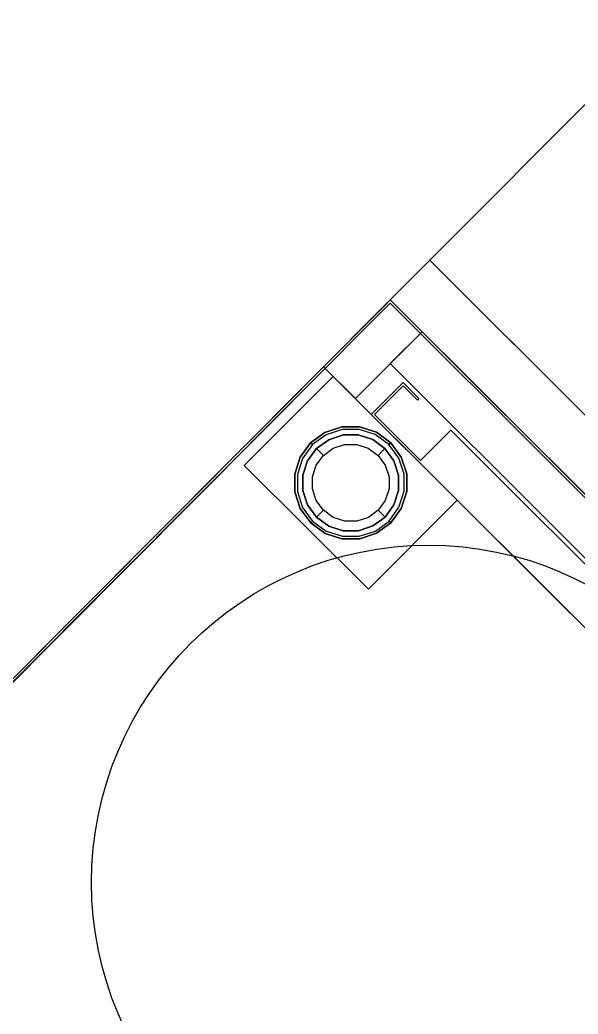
# Model space of a CAD drawing. Header units: millimetres. Extents: x 89237 to 96871, y -22823 to -19192.
# Drawn here: x 90699.21 to 90724.06, y -20989.67 to -20945.45 of the extents above; entities that cross this region are included whole.
import ezdxf

# ---------------------------------------------------------------- set-up
doc = ezdxf.new("R2010")
doc.units = ezdxf.units.MM
doc.header["$LTSCALE"] = 5
doc.linetypes.add('DASHED2', pattern=[9.525, 6.35, -3.175])
for name, color, linetype in [('200-EquipBorder-2d', 9, 'Continuous'), ('200-EquipHidden-2D', 53, 'DASHED2'), ('200-EquipInternal-2d', 252, 'Continuous'), ('200-EquipSteel-3d', 9, 'Continuous')]:
    doc.layers.add(name, color=color, linetype=linetype)
doc.layers.add('200-InsPoint-3D', color=3, linetype='Continuous', plot=False)
doc.layers.add('KALEM0.12', color=220, linetype='Continuous', lineweight=15)

# ---------------------------------------------------------------- blocks, each defined once
blk = doc.blocks.new('SquareClose_la0')
blk.add_lwpolyline([(0, 0), (1, 0), (1, 1), (0, 1)], close=True)
blk = doc.blocks.new('legfeet9070150')
at = {"layer": '200-EquipSteel-3d'}
for points in [[(-39, -28, 148), (-39, 28, 148), (39, 28, 148), (39, -28, 148)], [(-39, -28, 150), (39, -28, 150), (39, 28, 150), (-39, 28, 150)], [(-39, 28, 148), (-39, 28, 150), (39, 28, 150), (39, 28, 148)], [(-39, -28, 148), (-39, -28, 150), (-39, 28, 150), (-39, 28, 148)], [(39, -28, 148), (39, 28, 148), (39, 28, 150), (39, -28, 150)], [(-39, -28, 148), (39, -28, 148), (39, -28, 150), (-39, -28, 150)]]:
    blk.add_3dface(points, dxfattribs=at)
for points, invisible_edges in [([(-14.82, 20.4, 147.99), (-14.82, 20.4, 71.21), (-7.79, 23.98, 71.21), (-7.79, 23.98, 147.99)], 5), ([(-14.82, 20.4, 71.21), (-14.14, 19.47, 66.9), (-7.44, 22.88, 66.9), (-7.79, 23.98, 71.21)], 5), ([(-7.79, 23.98, 147.99), (-7.79, 23.98, 71.21), (0, 25.22, 71.21), (0, 25.22, 147.99)], 1), ([(-7.79, 23.98, 71.21), (-7.44, 22.88, 66.9), (0, 24.06, 66.9), (0, 25.22, 71.21)], 1), ([(0, 25.22, 147.99), (0, 25.22, 71.21), (7.79, 23.98, 71.21), (7.79, 23.98, 147.99)], 4), ([(0, 25.22, 71.21), (0, 24.06, 66.9), (7.44, 22.88, 66.9), (7.79, 23.98, 71.21)], 4), ([(7.79, 23.98, 71.21), (7.44, 22.88, 66.9), (14.14, 19.47, 66.9), (14.82, 20.4, 71.21)], 5), ([(7.79, 23.98, 147.99), (7.79, 23.98, 71.21), (14.82, 20.4, 71.21), (14.82, 20.4, 147.99)], 5), ([(-20.4, 14.82, 147.99), (-20.4, 14.82, 71.21), (-14.82, 20.4, 71.21), (-14.82, 20.4, 147.99)], 5), ([(-20.4, 14.82, 71.21), (-19.47, 14.14, 66.9), (-14.14, 19.47, 66.9), (-14.82, 20.4, 71.21)], 5), ([(-6.66, 20.5, 66.9), (-6.66, 20.5, 4.31), (-12.67, 17.44, 4.31), (-12.67, 17.44, 66.9)], 5), ([(-6.66, 20.5, 4.31), (-6.27, 19.3, 1.26), (-11.93, 16.41, 1.26), (-12.67, 17.44, 4.31)], 7), ([(-6.27, 19.3, 1.26), (-5.33, 16.4), (-10.13, 13.95), (-11.93, 16.41, 1.26)], 13), ([(0, 21.55, 66.9), (0, 21.55, 4.31), (-6.66, 20.5, 4.31), (-6.66, 20.5, 66.9)], 4), ([(0, 21.55, 4.31), (0, 20.29, 1.26), (-6.27, 19.3, 1.26), (-6.66, 20.5, 4.31)], 6), ([(0, 20.29, 1.26), (0, 17.24), (-5.33, 16.4), (-6.27, 19.3, 1.26)], 12), ([(6.66, 20.5, 66.9), (6.66, 20.5, 4.31), (0, 21.55, 4.31), (0, 21.55, 66.9)], 1), ([(6.66, 20.5, 4.31), (6.27, 19.3, 1.26), (0, 20.29, 1.26), (0, 21.55, 4.31)], 3), ([(6.27, 19.3, 1.26), (5.33, 16.4), (0, 17.24), (0, 20.29, 1.26)], 9), ([(11.93, 16.41, 1.26), (10.13, 13.95), (5.33, 16.4), (6.27, 19.3, 1.26)], 13), ([(12.67, 17.44, 4.31), (11.93, 16.41, 1.26), (6.27, 19.3, 1.26), (6.66, 20.5, 4.31)], 7), ([(12.67, 17.44, 66.9), (12.67, 17.44, 4.31), (6.66, 20.5, 4.31), (6.66, 20.5, 66.9)], 5), ([(14.82, 20.4, 71.21), (14.14, 19.47, 66.9), (19.47, 14.14, 66.9), (20.4, 14.82, 71.21)], 5), ([(14.82, 20.4, 147.99), (14.82, 20.4, 71.21), (20.4, 14.82, 71.21), (20.4, 14.82, 147.99)], 5), ([(-23.98, 7.79, 147.99), (-23.98, 7.79, 71.21), (-20.4, 14.82, 71.21), (-20.4, 14.82, 147.99)], 5), ([(-23.98, 7.79, 71.21), (-22.88, 7.44, 66.9), (-19.47, 14.14, 66.9), (-20.4, 14.82, 71.21)], 5), ([(-12.67, 17.44, 66.9), (-12.67, 17.44, 4.31), (-17.44, 12.67, 4.31), (-17.44, 12.67, 66.9)], 5), ([(-12.67, 17.44, 4.31), (-11.93, 16.41, 1.26), (-16.41, 11.93, 1.26), (-17.44, 12.67, 4.31)], 7), ([(-11.93, 16.41, 1.26), (-10.13, 13.95), (-13.95, 10.13), (-16.41, 11.93, 1.26)], 13), ([(16.41, 11.93, 1.26), (13.95, 10.13), (10.13, 13.95), (11.93, 16.41, 1.26)], 13), ([(17.44, 12.67, 4.31), (16.41, 11.93, 1.26), (11.93, 16.41, 1.26), (12.67, 17.44, 4.31)], 7), ([(17.44, 12.67, 66.9), (17.44, 12.67, 4.31), (12.67, 17.44, 4.31), (12.67, 17.44, 66.9)], 5), ([(20.4, 14.82, 71.21), (19.47, 14.14, 66.9), (22.88, 7.44, 66.9), (23.98, 7.79, 71.21)], 5), ([(20.4, 14.82, 147.99), (20.4, 14.82, 71.21), (23.98, 7.79, 71.21), (23.98, 7.79, 147.99)], 5), ([(-17.44, 12.67, 66.9), (-17.44, 12.67, 4.31), (-20.5, 6.66, 4.31), (-20.5, 6.66, 66.9)], 5), ([(-17.44, 12.67, 4.31), (-16.41, 11.93, 1.26), (-19.3, 6.27, 1.26), (-20.5, 6.66, 4.31)], 7), ([(-16.41, 11.93, 1.26), (-13.95, 10.13), (-16.4, 5.33), (-19.3, 6.27, 1.26)], 13), ([(19.3, 6.27, 1.26), (16.4, 5.33), (13.95, 10.13), (16.41, 11.93, 1.26)], 13), ([(20.5, 6.66, 4.31), (19.3, 6.27, 1.26), (16.41, 11.93, 1.26), (17.44, 12.67, 4.31)], 7), ([(20.5, 6.66, 66.9), (20.5, 6.66, 4.31), (17.44, 12.67, 4.31), (17.44, 12.67, 66.9)], 5), ([(-25.22, 0, 147.99), (-25.22, 0, 71.21), (-23.98, 7.79, 71.21), (-23.98, 7.79, 147.99)], 4), ([(-25.22, 0, 71.21), (-24.06, 0, 66.9), (-22.88, 7.44, 66.9), (-23.98, 7.79, 71.21)], 4), ([(-20.5, 6.66, 66.9), (-20.5, 6.66, 4.31), (-21.55, 0, 4.31), (-21.55, 0, 66.9)], 1), ([(-20.5, 6.66, 4.31), (-19.3, 6.27, 1.26), (-20.29, 0, 1.26), (-21.55, 0, 4.31)], 3), ([(-19.3, 6.27, 1.26), (-16.4, 5.33), (-17.24, 0), (-20.29, 0, 1.26)], 9), ([(20.29, 0, 1.26), (17.24, 0), (16.4, 5.33), (19.3, 6.27, 1.26)], 12), ([(21.55, 0, 4.31), (20.29, 0, 1.26), (19.3, 6.27, 1.26), (20.5, 6.66, 4.31)], 6), ([(21.55, 0, 66.9), (21.55, 0, 4.31), (20.5, 6.66, 4.31), (20.5, 6.66, 66.9)], 4), ([(23.98, 7.79, 71.21), (22.88, 7.44, 66.9), (24.06, 0, 66.9), (25.22, 0, 71.21)], 1), ([(23.98, 7.79, 147.99), (23.98, 7.79, 71.21), (25.22, 0, 71.21), (25.22, 0, 147.99)], 1), ([(-23.98, -7.79, 147.99), (-23.98, -7.79, 71.21), (-25.22, 0, 71.21), (-25.22, 0, 147.99)], 1), ([(-23.98, -7.79, 71.21), (-22.88, -7.44, 66.9), (-24.06, 0, 66.9), (-25.22, 0, 71.21)], 1), ([(-21.55, 0, 66.9), (-21.55, 0, 4.31), (-20.5, -6.66, 4.31), (-20.5, -6.66, 66.9)], 4), ([(-21.55, 0, 4.31), (-20.29, 0, 1.26), (-19.3, -6.27, 1.26), (-20.5, -6.66, 4.31)], 6), ([(-20.29, 0, 1.26), (-17.24, 0), (-16.4, -5.33), (-19.3, -6.27, 1.26)], 12), ([(19.3, -6.27, 1.26), (16.4, -5.33), (17.24, 0), (20.29, 0, 1.26)], 9), ([(20.5, -6.66, 4.31), (19.3, -6.27, 1.26), (20.29, 0, 1.26), (21.55, 0, 4.31)], 3), ([(20.5, -6.66, 66.9), (20.5, -6.66, 4.31), (21.55, 0, 4.31), (21.55, 0, 66.9)], 1), ([(25.22, 0, 71.21), (24.06, 0, 66.9), (22.88, -7.44, 66.9), (23.98, -7.79, 71.21)], 4), ([(25.22, 0, 147.99), (25.22, 0, 71.21), (23.98, -7.79, 71.21), (23.98, -7.79, 147.99)], 4), ([(-20.4, -14.82, 71.21), (-19.47, -14.14, 66.9), (-22.88, -7.44, 66.9), (-23.98, -7.79, 71.21)], 5), ([(-20.4, -14.82, 147.99), (-20.4, -14.82, 71.21), (-23.98, -7.79, 71.21), (-23.98, -7.79, 147.99)], 5), ([(-20.5, -6.66, 4.31), (-19.3, -6.27, 1.26), (-16.41, -11.93, 1.26), (-17.44, -12.67, 4.31)], 7), ([(-20.5, -6.66, 66.9), (-20.5, -6.66, 4.31), (-17.44, -12.67, 4.31), (-17.44, -12.67, 66.9)], 5), ([(-19.3, -6.27, 1.26), (-16.4, -5.33), (-13.95, -10.13), (-16.41, -11.93, 1.26)], 13), ([(16.41, -11.93, 1.26), (13.95, -10.13), (16.4, -5.33), (19.3, -6.27, 1.26)], 13), ([(17.44, -12.67, 4.31), (16.41, -11.93, 1.26), (19.3, -6.27, 1.26), (20.5, -6.66, 4.31)], 7), ([(17.44, -12.67, 66.9), (17.44, -12.67, 4.31), (20.5, -6.66, 4.31), (20.5, -6.66, 66.9)], 5), ([(23.98, -7.79, 71.21), (22.88, -7.44, 66.9), (19.47, -14.14, 66.9), (20.4, -14.82, 71.21)], 5), ([(23.98, -7.79, 147.99), (23.98, -7.79, 71.21), (20.4, -14.82, 71.21), (20.4, -14.82, 147.99)], 5), ([(-17.44, -12.67, 4.31), (-16.41, -11.93, 1.26), (-11.93, -16.41, 1.26), (-12.67, -17.44, 4.31)], 7), ([(-17.44, -12.67, 66.9), (-17.44, -12.67, 4.31), (-12.67, -17.44, 4.31), (-12.67, -17.44, 66.9)], 5), ([(-16.41, -11.93, 1.26), (-13.95, -10.13), (-10.13, -13.95), (-11.93, -16.41, 1.26)], 13), ([(11.93, -16.41, 1.26), (10.13, -13.95), (13.95, -10.13), (16.41, -11.93, 1.26)], 13), ([(12.67, -17.44, 4.31), (11.93, -16.41, 1.26), (16.41, -11.93, 1.26), (17.44, -12.67, 4.31)], 7), ([(12.67, -17.44, 66.9), (12.67, -17.44, 4.31), (17.44, -12.67, 4.31), (17.44, -12.67, 66.9)], 5), ([(-14.82, -20.4, 71.21), (-14.14, -19.47, 66.9), (-19.47, -14.14, 66.9), (-20.4, -14.82, 71.21)], 5), ([(-14.82, -20.4, 147.99), (-14.82, -20.4, 71.21), (-20.4, -14.82, 71.21), (-20.4, -14.82, 147.99)], 5), ([(-12.67, -17.44, 4.31), (-11.93, -16.41, 1.26), (-6.27, -19.3, 1.26), (-6.66, -20.5, 4.31)], 7), ([(-12.67, -17.44, 66.9), (-12.67, -17.44, 4.31), (-6.66, -20.5, 4.31), (-6.66, -20.5, 66.9)], 5), ([(-11.93, -16.41, 1.26), (-10.13, -13.95), (-5.33, -16.4), (-6.27, -19.3, 1.26)], 13), ([(-6.27, -19.3, 1.26), (-5.33, -16.4), (0, -17.24), (0, -20.29, 1.26)], 9), ([(0, -20.29, 1.26), (0, -17.24), (5.33, -16.4), (6.27, -19.3, 1.26)], 12), ([(6.27, -19.3, 1.26), (5.33, -16.4), (10.13, -13.95), (11.93, -16.41, 1.26)], 13), ([(6.66, -20.5, 4.31), (6.27, -19.3, 1.26), (11.93, -16.41, 1.26), (12.67, -17.44, 4.31)], 7), ([(6.66, -20.5, 66.9), (6.66, -20.5, 4.31), (12.67, -17.44, 4.31), (12.67, -17.44, 66.9)], 5), ([(20.4, -14.82, 71.21), (19.47, -14.14, 66.9), (14.14, -19.47, 66.9), (14.82, -20.4, 71.21)], 5), ([(20.4, -14.82, 147.99), (20.4, -14.82, 71.21), (14.82, -20.4, 71.21), (14.82, -20.4, 147.99)], 5), ([(-7.79, -23.98, 71.21), (-7.44, -22.88, 66.9), (-14.14, -19.47, 66.9), (-14.82, -20.4, 71.21)], 5), ([(-7.79, -23.98, 147.99), (-7.79, -23.98, 71.21), (-14.82, -20.4, 71.21), (-14.82, -20.4, 147.99)], 5), ([(-6.66, -20.5, 4.31), (-6.27, -19.3, 1.26), (0, -20.29, 1.26), (0, -21.55, 4.31)], 3), ([(-6.66, -20.5, 66.9), (-6.66, -20.5, 4.31), (0, -21.55, 4.31), (0, -21.55, 66.9)], 1), ([(0, -21.55, 4.31), (0, -20.29, 1.26), (6.27, -19.3, 1.26), (6.66, -20.5, 4.31)], 6), ([(0, -21.55, 66.9), (0, -21.55, 4.31), (6.66, -20.5, 4.31), (6.66, -20.5, 66.9)], 4), ([(14.82, -20.4, 71.21), (14.14, -19.47, 66.9), (7.44, -22.88, 66.9), (7.79, -23.98, 71.21)], 5), ([(14.82, -20.4, 147.99), (14.82, -20.4, 71.21), (7.79, -23.98, 71.21), (7.79, -23.98, 147.99)], 5), ([(0, -25.22, 71.21), (0, -24.06, 66.9), (-7.44, -22.88, 66.9), (-7.79, -23.98, 71.21)], 4), ([(0, -25.22, 147.99), (0, -25.22, 71.21), (-7.79, -23.98, 71.21), (-7.79, -23.98, 147.99)], 4), ([(7.79, -23.98, 71.21), (7.44, -22.88, 66.9), (0, -24.06, 66.9), (0, -25.22, 71.21)], 1), ([(7.79, -23.98, 147.99), (7.79, -23.98, 71.21), (0, -25.22, 71.21), (0, -25.22, 147.99)], 1)]:
    blk.add_3dface(points, dxfattribs=dict(at, invisible_edges=invisible_edges))
blk = doc.blocks.new('BoxOpen204201_laSteel')
at = {"layer": '200-EquipSteel-3d', "invisible_edges": 1}
blk.add_3dface([(0, 42, 1), (0, 42), (0, 0), (0, 0, 1)], dxfattribs=at)
at = {"layer": '200-EquipSteel-3d'}
for points in [[(20, 42), (20, 42, 1), (1, 42, 1), (1, 42)], [(20, 0, 1), (20, 0), (20, 42), (20, 42, 1)], [(0, 0), (0, 0, 1), (20, 0, 1), (20, 0)]]:
    blk.add_3dface(points, dxfattribs=at)
blk = doc.blocks.new('BoxOpen2Side_laSteel')
at = {"layer": '200-EquipSteel-3d'}
for points in [[(1, 1), (0, 1), (0, 0), (1, 0)], [(0, 1, 1), (0, 0, 1), (1, 0, 1), (1, 1, 1)]]:
    blk.add_3dface(points, dxfattribs=at)
at = {"layer": '200-EquipSteel-3d', "invisible_edges": 10}
for points in [[(0, 1), (0, 0), (0, 0, 1), (0, 1, 1)], [(1, 0), (1, 1), (1, 1, 1), (1, 0, 1)]]:
    blk.add_3dface(points, dxfattribs=at)
blk = doc.blocks.new('BoxClose_laSteel')
at = {"layer": '200-EquipSteel-3d'}
for points in [[(1, 1), (0, 1), (0, 0), (1, 0)], [(0, 1), (0, 0), (0, 0, 1), (0, 1, 1)], [(1, 1), (0, 1), (0, 1, 1), (1, 1, 1)], [(0, 1, 1), (0, 0, 1), (1, 0, 1), (1, 1, 1)], [(0, 0), (1, 0), (1, 0, 1), (0, 0, 1)]]:
    blk.add_3dface(points, dxfattribs=at)
blk = doc.blocks.new('SlidingDoorBody1010-2D')
blk.add_lwpolyline([(1, 0.95), (1, 0), (0, 0), (0, 1), (1, 1)])
blk = doc.blocks.new('SlidingDoorEnd1015-2D')
for p, q in [((1.5, 1), (0, 1)), ((1.45, 0.95), (0, 0.95)), ((1.45, 0.05), (1.45, 0.95)), ((1.5, 0), (1.5, 1)), ((1, 0), (1, 0.05)), ((1, 0.05), (1.45, 0.05)), ((1, 0), (1.5, 0))]:
    blk.add_line(p, q)
blk = doc.blocks.new('SlidingDoorBody1010-3D')
at = {"layer": '200-EquipSteel-3d'}
for points in [[(0, 1, 1), (0, 1), (0, 0), (0, 0, 1)], [(1, 1, 1), (0, 1, 1), (0, 1), (1, 1)], [(1, 0, 1), (1, 0), (1, 0.95), (1, 0.95, 1)], [(0, 0), (0, 0, 1), (1, 0, 1), (1, 0)]]:
    blk.add_3dface(points, dxfattribs=at)
blk = doc.blocks.new('specialSlidingCupboard-$0433')
at = {"layer": '200-InsPoint-3D'}
blk.add_point((0, -700), dxfattribs=at)
at = {"layer": '200-EquipHidden-2D'}
for xscale, yscale, zscale in [(1200, 650, 1200), (20, 42, 20)]:
    blk.add_blockref('SquareClose_la0', (0, -675), dxfattribs=dict(at, xscale=xscale, yscale=yscale, zscale=zscale))
at = {"layer": '200-EquipInternal-2d', "yscale": 20, "zscale": 648}
for name, p, xscale in [('SlidingDoorEnd1015-2D', (60, -653), -20), ('SlidingDoorBody1010-2D', (560.25, -653), -500.25)]:
    blk.add_blockref(name, p, dxfattribs=dict(at, xscale=xscale))
at = {"layer": '200-EquipSteel-3d'}
for name, p, xscale, yscale, zscale in [('BoxClose_laSteel', (1, -674, 100), 1198, 648, 40), ('BoxClose_laSteel', (1, -633, 455), 1028, 566, 40), ('SlidingDoorBody1010-3D', (560.25, -653, 140), -500.25, 20, 648), ('BoxClose_laSteel', (20, -675, 790), 1160, 20, 60)]:
    blk.add_blockref(name, p, dxfattribs=dict(at, xscale=xscale, yscale=yscale, zscale=zscale))
at = {"layer": '200-EquipSteel-3d', "yscale": 566, "zscale": 750}
blk.add_blockref('BoxOpen2Side_laSteel', (0, -633, 100), dxfattribs=at)
at = {"layer": '200-EquipSteel-3d'}
for name, p, zscale in [('legfeet9070150', (45, -605), 0.666666666666667), ('BoxOpen204201_laSteel', (0, -675, 100), 750)]:
    blk.add_blockref(name, p, dxfattribs=dict(at, zscale=zscale))

msp = doc.modelspace()

# ---------------------------------------------------------------- linework, layer by layer
at = {"layer": '200-EquipBorder-2d'}
msp.add_lwpolyline([(90717.466, -20956.137), (90802.433, -21040.875), (90753.003, -21090.439), (90668.035, -21005.701)], close=True, dxfattribs=at)
msp.add_circle((90717.405, -20983.813), 15, dxfattribs=at)
at = {"layer": 'KALEM0.12'}
msp.add_lwpolyline([(90717.466, -20956.137), (90728.129, -20945.447), (91259.085, -21475.119), (91248.421, -21485.809)], close=True, dxfattribs=at)

# ---------------------------------------------------------------- block references
at = {"xscale": -0.09999999999705797, "yscale": 0.09999999999575948, "zscale": 0.1, "rotation": 135.0775352066084}
msp.add_blockref('specialSlidingCupboard-$0433', (90668.035, -21005.701), dxfattribs=at)

doc.saveas('drawing.dxf')
